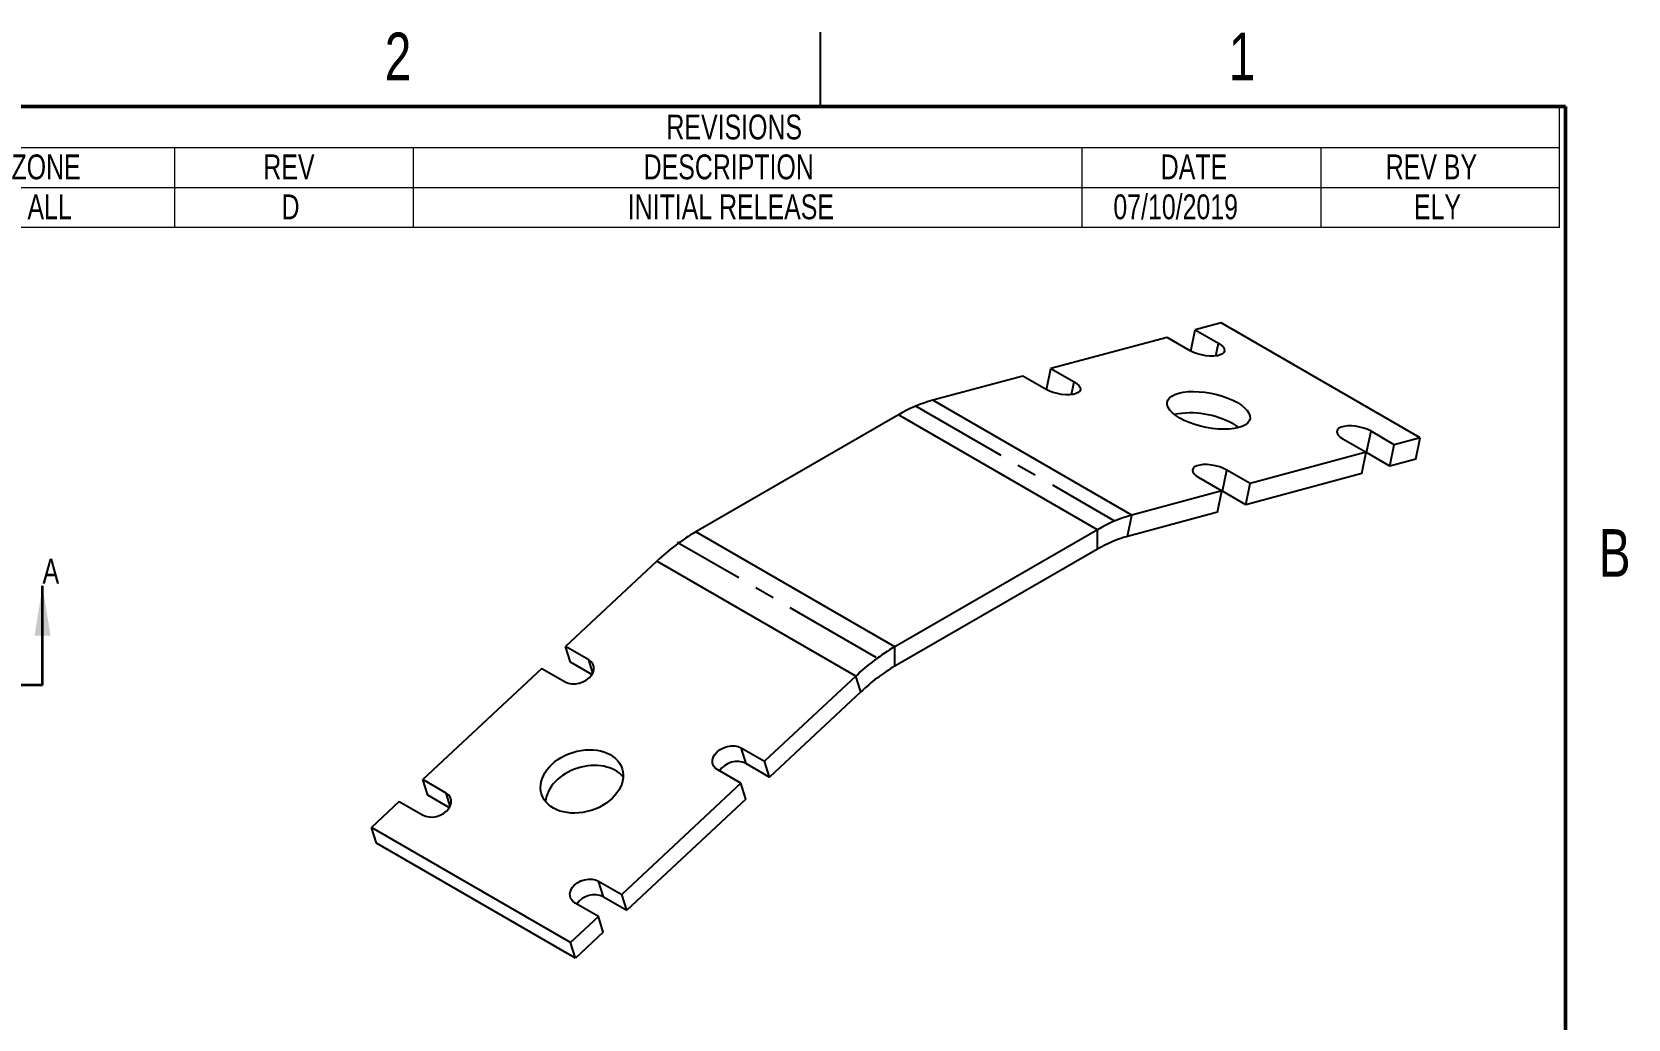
# Model space of a CAD drawing. Header units: millimetres. Extents: x 0.3 to 35.7, y 0.3 to 23.
# Drawn here: x 18.58 to 35.59, y 12.5 to 23.02 of the extents above; entities that cross this region are included whole.
import ezdxf

# ---------------------------------------------------------------- set-up
doc = ezdxf.new("R2010")
doc.units = ezdxf.units.MM
doc.header["$LTSCALE"] = 0.083333
doc.linetypes.add('CENTERX2', pattern=[20.32, 12.7, -2.54, 2.54, -2.54])
doc.linetypes.add('PHANTOM', pattern=[12.7, 6.35, -1.27, 1.27, -1.27, 1.27, -1.27])
doc.styles.add('SLDTEXTSTYLE0', font='TXT', dxfattribs={"width": 0.75})

# ---------------------------------------------------------------- blocks, each defined once
blk = doc.blocks.new('SW_TABLEANNOTATION_0')
at = {"color": 0, "linetype": 'Continuous', "lineweight": 0}
for p, q in [((17.309, 0), (0, 0)), ((17.309, -1.276), (17.309, 0)), ((0, -0.425), (17.309, -0.425)), ((2.546, -0.425), (2.546, -1.276)), ((5.092, -0.425), (5.092, -1.276)), ((12.217, -0.425), (12.217, -1.276)), ((14.763, -0.425), (14.763, -1.276)), ((0, -0.851), (17.309, -0.851)), ((0, -1.276), (17.309, -1.276))]:
    blk.add_line(p, q, dxfattribs=at)
at = {"color": 0, "linetype": 'Continuous', "lineweight": 0, "attachment_point": 1, "style": 'SLDTEXTSTYLE0'}
for s, insert, char_height in [('REVISIONS', (7.79, -0.075), 0.2646), ('ZONE', (0.81, -0.5), 0.2646), ('REV', (3.494, -0.5), 0.2646), ('DESCRIPTION', (7.547, -0.5), 0.26458), ('DATE', (13.058, -0.5), 0.2646), ('REV BY', (15.456, -0.5), 0.2646), ('ALL', (0.98, -0.926), 0.2646), ('D', (3.688, -0.926), 0.265), ('INITIAL RELEASE', (7.378, -0.926), 0.26458), ('07/10/2019', (12.553, -0.926), 0.2646), ('ELY', (15.756, -0.926), 0.2646)]:
    blk.add_mtext(s, dxfattribs=dict(at, insert=insert, char_height=char_height))

msp = doc.modelspace()

# ---------------------------------------------------------------- linework, layer by layer
at = {"color": 7, "linetype": 'Continuous', "lineweight": 25}
for p, q in [((26.9875, 22.225), (26.9875, 23.01875)), ((31.25719, 19.92079), (30.97992, 19.84641)), ((33.37851, 18.69618), (31.25719, 19.92079)), ((30.68062, 19.76611), (29.443, 19.43408)), ((30.92807, 19.62326), (30.68062, 19.76611)), ((30.93367, 19.6201), (30.97992, 19.84641)), ((30.97992, 19.84641), (31.22737, 19.70356)), ((31.19961, 19.56776), (31.22737, 19.70356)), ((29.39675, 19.20777), (29.443, 19.43408)), ((29.443, 19.43408), (29.69045, 19.29123)), ((29.1437, 19.35378), (28.18336, 19.09613)), ((29.39115, 19.21093), (29.1437, 19.35378)), ((29.6627, 19.15543), (29.69045, 19.29123)), ((30.30468, 17.87152), (28.18336, 19.09613)), ((27.81779, 18.9406), (25.65835, 17.69398)), ((29.93911, 17.71599), (27.81779, 18.9406)), ((32.80736, 18.53749), (32.85379, 18.76465)), ((33.10124, 18.62179), (32.85379, 18.76465)), ((32.55448, 18.68435), (32.80194, 18.5415)), ((33.05481, 18.39464), (33.10124, 18.62179)), ((33.37851, 18.69618), (33.10124, 18.62179)), ((33.33208, 18.46903), (33.37851, 18.69618)), ((32.80194, 18.5415), (31.56432, 18.20946)), ((32.75551, 18.31434), (32.80194, 18.5415)), ((32.80736, 18.53749), (32.80176, 18.54064)), ((33.05481, 18.39464), (32.80736, 18.53749)), ((33.33208, 18.46903), (33.05481, 18.39464)), ((31.01757, 18.27202), (31.26502, 18.12917)), ((31.27045, 18.12516), (31.31687, 18.35232)), ((31.56432, 18.20946), (31.31687, 18.35232)), ((32.75551, 18.31434), (31.5179, 17.98231)), ((31.5179, 17.98231), (31.56432, 18.20946)), ((31.26502, 18.12917), (30.30468, 17.87152)), ((31.21859, 17.90201), (31.26502, 18.12917)), ((31.27045, 18.12516), (31.26485, 18.12831)), ((31.5179, 17.98231), (31.27045, 18.12516)), ((31.21859, 17.90201), (30.25825, 17.64437)), ((30.25825, 17.64437), (30.30468, 17.87152)), ((27.77967, 16.46937), (25.65835, 17.69398)), ((29.93911, 17.71599), (27.77967, 16.46937)), ((29.93911, 17.50859), (29.93911, 17.71599)), ((25.2412, 17.3805), (24.26862, 16.47233)), ((27.36252, 16.15589), (25.2412, 17.3805)), ((29.93911, 17.50859), (27.77967, 16.26197)), ((24.51607, 16.32948), (24.26862, 16.47233)), ((24.3216, 16.30474), (24.26862, 16.47233)), ((27.77967, 16.26197), (27.77967, 16.46937)), ((24.01793, 16.23825), (22.74842, 15.05281)), ((24.01793, 16.23825), (24.26538, 16.0954)), ((24.55146, 16.17205), (24.3216, 16.30474)), ((24.56057, 16.18871), (24.51607, 16.32948)), ((27.36252, 16.15589), (26.38994, 15.24772)), ((27.41549, 15.9883), (27.36252, 16.15589)), ((27.41549, 15.9883), (26.44292, 15.08013)), ((26.14249, 15.39057), (26.38994, 15.24772)), ((26.19547, 15.22298), (26.14249, 15.39057)), ((26.13925, 15.01364), (25.8918, 15.15649)), ((26.19547, 15.22298), (26.44292, 15.08013)), ((26.44292, 15.08013), (26.38994, 15.24772)), ((22.99587, 14.90996), (22.74842, 15.05281)), ((22.8014, 14.88522), (22.74842, 15.05281)), ((26.13925, 15.01364), (24.86974, 13.8282)), ((26.19223, 14.84605), (26.13925, 15.01364)), ((22.49773, 14.81872), (22.2008, 14.54146)), ((22.49773, 14.81872), (22.74518, 14.67587)), ((23.03126, 14.75252), (22.8014, 14.88522)), ((23.04037, 14.76919), (22.99587, 14.90996)), ((26.19223, 14.84605), (24.92272, 13.66061)), ((24.32212, 13.31684), (22.2008, 14.54146)), ((22.25378, 14.37387), (22.2008, 14.54146)), ((24.3751, 13.14925), (22.25378, 14.37387)), ((24.62229, 13.97105), (24.86974, 13.8282)), ((24.67527, 13.80346), (24.62229, 13.97105)), ((24.67527, 13.80346), (24.92272, 13.66061)), ((24.92272, 13.66061), (24.86974, 13.8282)), ((24.61905, 13.59411), (24.3716, 13.73696)), ((24.61905, 13.59411), (24.32212, 13.31684)), ((24.67203, 13.42652), (24.61905, 13.59411)), ((24.3751, 13.14925), (24.32212, 13.31684)), ((24.67203, 13.42652), (24.3751, 13.14925))]:
    msp.add_line(p, q, dxfattribs=at)
at = {"color": 7, "linetype": 'Continuous', "lineweight": 50}
for p, q in [((1.05833, 22.225), (34.925, 22.225)), ((34.925, 22.225), (34.925, 1.05833))]:
    msp.add_line(p, q, dxfattribs=at)
at = {"color": 7, "linetype": 'CENTERX2'}
for p, q in [((27.99093, 19.04055), (30.11225, 17.81594)), ((27.58139, 16.35491), (25.46007, 17.57952))]:
    msp.add_line(p, q, dxfattribs=at)
at = {"color": 7, "linetype": 'Continuous', "lineweight": 35}
msp.add_line((18.69577, 16.05908), (18.69577, 17.11741), dxfattribs=at)
at = {"color": 7, "linetype": 'PHANTOM', "lineweight": 35}
msp.add_line((18.69577, 16.05908), (2.81426, 16.05908), dxfattribs=at)
at = {"color": 7, "linetype": 'Continuous', "lineweight": 25, "flags": 128}
for points in [[(31.22737, 19.70356), (31.25631, 19.68409), (31.27744, 19.66371), (31.28985, 19.64332), (31.29298, 19.62381), (31.28671, 19.60603), (31.2713, 19.59076), (31.24743, 19.57866), (31.21614, 19.57027), (31.17881, 19.56595), (31.13705, 19.56588), (31.09271, 19.57008), (31.04771, 19.57836), (31.00401, 19.59035), (30.96355, 19.60554), (30.92807, 19.62326)], [(29.69045, 19.29123), (29.71939, 19.27176), (29.74053, 19.25138), (29.75293, 19.23099), (29.75606, 19.21148), (29.74979, 19.1937), (29.73438, 19.17843), (29.71051, 19.16633), (29.67923, 19.15794), (29.64189, 19.15362), (29.60014, 19.15355), (29.55579, 19.15775), (29.51079, 19.16603), (29.4671, 19.17802), (29.42663, 19.19321), (29.39115, 19.21093)], [(31.42985, 19.07025), (31.47201, 19.04327), (31.50705, 19.01516), (31.53426, 18.98649), (31.55309, 18.95785), (31.56315, 18.92982), (31.56424, 18.90297), (31.55634, 18.87784), (31.5396, 18.85495), (31.51438, 18.83477), (31.48117, 18.8177), (31.44067, 18.80409), (31.39368, 18.79423), (31.34118, 18.7883), (31.28422, 18.78644), (31.22397, 18.78867), (31.16165, 18.79496), (31.09854, 18.80517), (31.03591, 18.8191), (30.97505, 18.83646), (30.91718, 18.85691), (30.8635, 18.88002), (30.81509, 18.90532), (30.77293, 18.9323), (30.73789, 18.96041), (30.71068, 18.98908), (30.69185, 19.01772), (30.68179, 19.04576), (30.6807, 19.07261), (30.6886, 19.09773), (30.70533, 19.12062), (30.73056, 19.1408), (30.76376, 19.15787), (30.80427, 19.17148), (30.85126, 19.18134), (30.90376, 19.18727), (30.96072, 19.18914), (31.02097, 19.1869), (31.08328, 19.18062), (31.1464, 19.1704), (31.20903, 19.15647), (31.26989, 19.13911), (31.32775, 19.11866), (31.38144, 19.09556), (31.42985, 19.07025)], [(31.38343, 18.8431), (31.42558, 18.81612), (31.44137, 18.80429)], [(32.85379, 18.76465), (32.81831, 18.78236), (32.77784, 18.79755), (32.73415, 18.80954), (32.68915, 18.81782), (32.6448, 18.82202), (32.60305, 18.82196), (32.56571, 18.81763), (32.53442, 18.80924), (32.51056, 18.79714), (32.49515, 18.78187), (32.48887, 18.76409), (32.49201, 18.74458), (32.50441, 18.72419), (32.52555, 18.70382), (32.55448, 18.68435)], [(31.31687, 18.35232), (31.28139, 18.37003), (31.24092, 18.38522), (31.19723, 18.39721), (31.15223, 18.40549), (31.10788, 18.40969), (31.06613, 18.40963), (31.02879, 18.4053), (30.99751, 18.39691), (30.97364, 18.38481), (30.95823, 18.36954), (30.95196, 18.35176), (30.95509, 18.33225), (30.9675, 18.31186), (30.98863, 18.29149), (31.01757, 18.27202)], [(24.26538, 16.0954), (24.29771, 16.08148), (24.33471, 16.07413), (24.37452, 16.07372), (24.41514, 16.08026), (24.45453, 16.09343), (24.49073, 16.11257), (24.52191, 16.13671), (24.54651, 16.16465), (24.5633, 16.19499), (24.57144, 16.22621), (24.57051, 16.25673), (24.56057, 16.28503), (24.54212, 16.3097), (24.51607, 16.32948)], [(25.8918, 15.15649), (25.86575, 15.17627), (25.84729, 15.20093), (25.83736, 15.22924), (25.83643, 15.25976), (25.84457, 15.29098), (25.86136, 15.32131), (25.88596, 15.34926), (25.91714, 15.3734), (25.95334, 15.39254), (25.99273, 15.40571), (26.03335, 15.41225), (26.07316, 15.41184), (26.11015, 15.40449), (26.14249, 15.39057)], [(22.74518, 14.67587), (22.77751, 14.66196), (22.81451, 14.65461), (22.85432, 14.65419), (22.89494, 14.66073), (22.93433, 14.6739), (22.97053, 14.69304), (23.00171, 14.71719), (23.02631, 14.74513), (23.0431, 14.77547), (23.05124, 14.80668), (23.05031, 14.83721), (23.04037, 14.86551), (23.02192, 14.89017), (22.99587, 14.90996)], [(24.3716, 13.73696), (24.34555, 13.75675), (24.32709, 13.78141), (24.31716, 13.80971), (24.31623, 13.84024), (24.32437, 13.87145), (24.34116, 13.90179), (24.36576, 13.92973), (24.39694, 13.95388), (24.43314, 13.97302), (24.47253, 13.98619), (24.51315, 13.99273), (24.55296, 13.99232), (24.58995, 13.98497), (24.62229, 13.97105)]]:
    msp.add_lwpolyline(points, dxfattribs=at)
at = {"color": 7, "linetype": 'Continuous', "lineweight": 25}
for centre, radius, start, end in [((28.59457, 17.62223), 1.53019, 105.588817, 120.506499), ((30.93243, 18.03909), 0.92186, 60.710133, 100.961402), ((30.71589, 16.39762), 1.53019, 105.588817, 120.506499), ((26.82811, 15.70307), 2.30913, 120.436293, 133.411627), ((30.61724, 16.35765), 1.33585, 105.588817, 120.506499), ((28.94943, 14.47846), 2.30913, 120.436293, 133.411627), ((28.80087, 14.5239), 2.01587, 120.436293, 133.411627), ((26.09703, 15.01816), 0.22725, 64.332406, 145.665321), ((24.57683, 13.59864), 0.22725, 64.332406, 145.665321)]:
    msp.add_arc(centre, radius, start, end, dxfattribs=at)
msp.add_ellipse((24.44383, 15.03322), major_axis=(0.42908, 0.13569), ratio=0.72189259, dxfattribs=at)
msp.add_ellipse((24.49681, 14.86563), major_axis=(0.42908, 0.13569), ratio=0.72189259, start_param=0.27385244, end_param=2.86758943, dxfattribs=at)
at = {"color": 7, "linetype": 'Continuous', "lineweight": 35}
msp.add_solid([(18.69577, 17.11741), (18.61111, 16.58825), (18.78044, 16.58825)], dxfattribs=at)

# ---------------------------------------------------------------- block references
at = {"color": 7, "linetype": 'Continuous', "lineweight": 0}
msp.add_blockref('SW_TABLEANNOTATION_0', (17.55494, 22.21543), dxfattribs=at)

# ---------------------------------------------------------------- texts
at = {"color": 7, "linetype": 'Continuous', "lineweight": 0, "char_height": 0.508, "attachment_point": 2, "style": 'SLDTEXTSTYLE0'}
for s, insert in [('2', (22.48447, 23.01364)), ('1', (31.4803, 23.01364)), ('B', (35.45029, 17.72197))]:
    msp.add_mtext(s, dxfattribs=dict(at, insert=insert))
at = {"color": 7, "linetype": 'Continuous', "insert": (18.69577, 17.4072), "char_height": 0.26458, "attachment_point": 1, "style": 'SLDTEXTSTYLE0'}
msp.add_mtext('A', dxfattribs=at)

doc.saveas('drawing.dxf')
